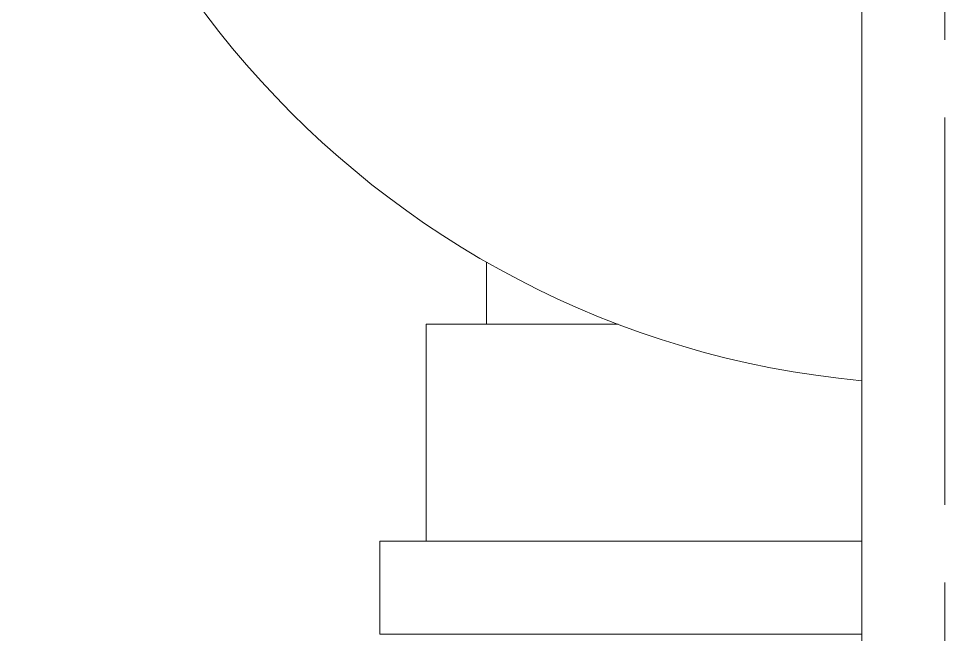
# Model space of a CAD drawing. Extents: x 4138 to 4928, y 0 to 579.
# Drawn here: x 4352.38 to 4382.42, y 162.99 to 182.85 of the extents above; entities that cross this region are included whole.
import ezdxf

# ---------------------------------------------------------------- set-up
doc = ezdxf.new("R2010")
doc.units = 0
doc.header["$LTSCALE"] = 10
doc.header["$MEASUREMENT"] = 0
doc.linetypes.add('CENTER', pattern=[2, 1.25, -0.25, 0.25, -0.25])
doc.layers.add('1', color=7, linetype='CONTINUOUS')
doc.layers.add('BODY', color=7, linetype='CONTINUOUS')

msp = doc.modelspace()

# ---------------------------------------------------------------- linework, layer by layer
at = {"layer": '1', "color": 7, "linetype": 'Continuous', "lineweight": 18}
for p, q in [((4379.593, 184.226), (4379.593, 128.241)), ((4367.484, 174.996), (4367.484, 172.991)), ((4365.534, 165.99), (4365.534, 172.99)), ((4365.534, 172.99), (4371.734, 172.99)), ((4364.034, 165.99), (4379.593, 165.99)), ((4364.034, 162.99), (4364.034, 165.99)), ((4379.593, 162.99), (4364.034, 162.99))]:
    msp.add_line(p, q, dxfattribs=at)
for start, end in [(90, 264.6731), (274.7812, 90)]:
    msp.add_arc((4382.377, 201.039), 30, start, end, dxfattribs=at)
at = {"layer": 'BODY', "color": 1, "linetype": 'CENTER', "lineweight": 5}
msp.add_line((4382.278, 239.665), (4382.278, 153.555), dxfattribs=at)

doc.saveas('drawing.dxf')
